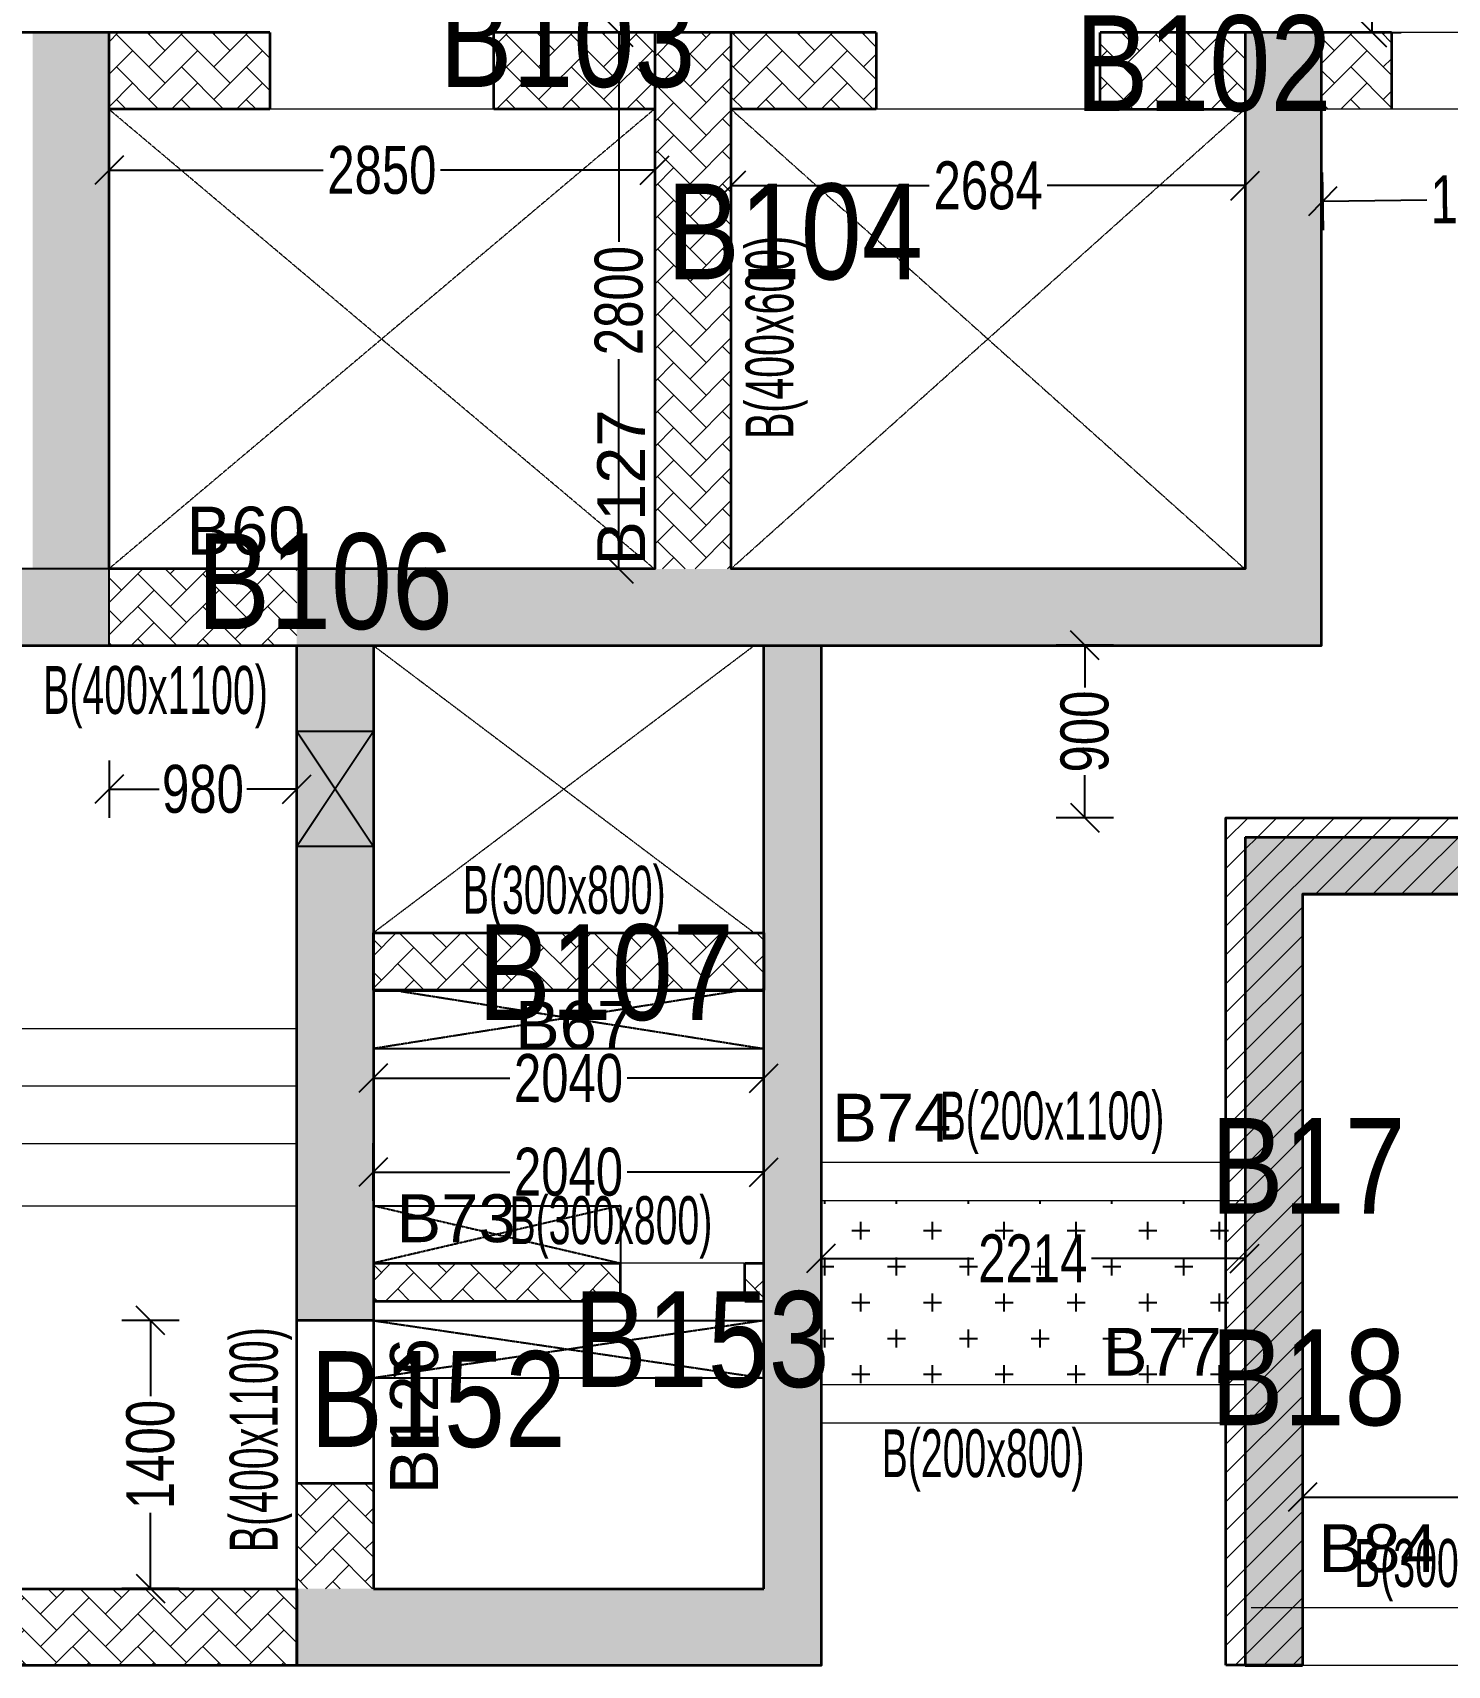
# Model space of a CAD drawing. Header units: millimetres. Extents: x 35 to 69480, y 49 to 28875.
# Drawn here: x 43582 to 50973, y 3347 to 11872 of the extents above; entities that cross this region are included whole.
import ezdxf
from ezdxf.enums import TextEntityAlignment as Align

# ---------------------------------------------------------------- set-up
doc = ezdxf.new("R2010")
doc.units = ezdxf.units.MM
doc.linetypes.add('HIDDEN', pattern=[0.375, 0.25, -0.125])
for name, color, linetype, lineweight in [('A-DETL-MISC', 35, 'Continuous', 15), ('A-HIDD-ABVE', 8, 'HIDDEN', 20), ('S-BEAM', 7, 'Continuous', 18), ('S-BEAM-IDEN', 2, 'Continuous', 9), ('S-COL HATCH', 9, 'Continuous', 0), ('S-COLS', 5, 'Continuous', 35)]:
    doc.layers.add(name, color=color, linetype=linetype, lineweight=lineweight)
for name, color, linetype in [('Abhinav working', 6, 'Continuous'), ('Beam Nos', 7, 'Continuous'), ('changes', 7, 'Continuous'), ('CUTOUT', 4, 'Continuous'), ('S-CUTOUT', 1, 'Continuous'), ('SUNK SLAB', 8, 'Continuous')]:
    doc.layers.add(name, color=color, linetype=linetype)
doc.styles.add('Dim.s & Anno.(Misc.)', font='ARIALN.TTF')
doc.styles.add('SC-BBS1', font='SansSerif')
doc.styles.add('SOBHA', font='swisscl.ttf')
doc.styles.add('Swis721 LtCn BT', font='swisscl.ttf', dxfattribs={"width": 0.9, "height": 233.355162})
doc.dimstyles.new('S-100', dxfattribs={"dimscale": 100, "dimtxt": 2.5, "dimasz": 1.5, "dimexe": 1.5, "dimexo": 1.5, "dimgap": 0.1, "dimtad": 0, "dimdec": 0, "dimrnd": 0.0005, "dimzin": 0, "dimdsep": 46, "dimtxsty": 'SOBHA', "dimblk": 'OBLIQUE', "dimcen": 0.09, "dimclrd": 8, "dimclre": 8, "dimclrt": 6, "dimadec": 0, "dimazin": 0, "dimtfac": 1, "dimtdec": 0, "dimtofl": 0, "dimtmove": 0, "dimatfit": 3, "dimfxl": 1.5, "dimfxlon": 1, "dimtolj": 1, "dimtzin": 0, "dimlwd": -1, "dimlwe": -1, "dimarcsym": 0})
pattern_1 = [(45, (-31802317.5, 20729084.55), (0, 169.7056275), [360, -120]), (135, (-31802232.65, 20729169.4), (1e-14, 169.7056275), [360, -120])]
pattern_2 = [(45, (-31618808, 20746156.34), (0, 169.7056275), [360, -120]), (135, (-31618723.15, 20746241.2), (1e-14, 169.7056275), [360, -120])]

# ---------------------------------------------------------------- blocks, each defined once
blk = doc.blocks.new('A$Cbe320e20')
at = {"layer": 'S-COL HATCH', "transparency": 33554687}
h = blk.add_hatch(color=256, dxfattribs=at)
h.dxf.hatch_style = 1
h.paths.add_polyline_path([(31574.4, 2800), (31174.4, 2800), (31174.4, 0), (31574.4, 0)])
at = {"layer": 'S-COL HATCH'}
h = blk.add_hatch(dxfattribs=at)
h.set_pattern_fill('AR-HBONE', color=256, scale=30)
h.set_pattern_definition(pattern_2)
h.paths.add_polyline_path([(31573.7, 2400), (31573.7, 2800), (32413.7, 2800), (32413.7, 2400)])
at = {"layer": 'S-COL HATCH', "transparency": 33554687}
h = blk.add_hatch(color=256, dxfattribs=at)
h.dxf.hatch_style = 1
h.paths.add_polyline_path([(32554.4, -400), (32554.4, 0), (37508.7, 0), (37508.7, 2800), (37908.7, 2800), (37908.7, -400)])
at = {"layer": 'S-COL HATCH'}
h = blk.add_hatch(dxfattribs=at)
h.set_pattern_fill('AR-HBONE', color=256, scale=30)
h.set_pattern_definition(pattern_2)
h.paths.add_polyline_path([(33583.7, 2800), (34424.4, 2800), (34424.4, 2400), (33583.7, 2400)])
h = blk.add_hatch(dxfattribs=at)
h.set_pattern_fill('AR-HBONE', color=256, scale=30)
h.set_pattern_definition(pattern_1)
h.paths.add_polyline_path([(34824.4, 0), (34424.4, 0), (34424.4, 2800), (34824.4, 2800)])
h = blk.add_hatch(dxfattribs=at)
h.set_pattern_fill('AR-HBONE', color=256, scale=30)
h.set_pattern_definition(pattern_2)
h.paths.add_polyline_path([(34824.4, 2800), (35581.2, 2800), (35581.2, 2400), (34824.4, 2400)])
h = blk.add_hatch(dxfattribs=at)
h.set_pattern_fill('AR-HBONE', color=256, scale=30)
h.set_pattern_definition(pattern_2)
h.paths.add_polyline_path([(36751.2, 2400), (36751.2, 2800), (37508.7, 2800), (37508.7, 2400)])
h = blk.add_hatch(dxfattribs=at)
h.set_pattern_fill('AR-HBONE', color=256, scale=30)
h.set_pattern_definition(pattern_2)
h.paths.add_polyline_path([(37908.7, 2400), (37908.7, 2800), (38273.7, 2800), (38273.7, 2400), (38184.7, 2400)])
at = {"layer": 'S-COL HATCH', "transparency": 33554687}
h = blk.add_hatch(color=256, dxfattribs=at)
h.dxf.hatch_style = 1
h.paths.add_polyline_path([(31574.4, 0), (29274.4, 0), (29274.4, -400), (31574.4, -400)])
at = {"layer": 'S-COL HATCH'}
h = blk.add_hatch(dxfattribs=at)
h.set_pattern_fill('AR-HBONE', color=256, scale=30)
h.set_pattern_definition(pattern_1)
h.paths.add_polyline_path([(31574.4, 0), (32554.4, 0), (32554.4, -400), (31574.4, -400)])
at = {"layer": 'S-COL HATCH', "transparency": 33554687}
h = blk.add_hatch(color=256, dxfattribs=at)
h.dxf.hatch_style = 1
h.paths.add_polyline_path([(32554.4, -400), (32954.4, -400), (32954.4, -400), (32954.4, -1900), (32954.4, -1900), (32954.4, -2200), (32954.4, -3925), (32554.4, -3925)])
h = blk.add_hatch(color=256, dxfattribs=at)
h.dxf.hatch_style = 1
h.paths.add_polyline_path([(34994.3, -400), (35294.3, -400), (35294.3, -5725.2), (34994.3, -5725.2), (32554.4, -5725.2), (32554.4, -5325.2), (34994.3, -5325.2), (34994.3, -3625.2), (34994.3, -3625.2), (34994.3, -3625.2)])
h = blk.add_hatch(dxfattribs=at)
h.set_pattern_fill('ANSI31', color=256, scale=850)
h.set_pattern_definition([(45, (-31682274.25, 21473233.52), (-75.1300955, 75.1300955), [])])
h.paths.add_polyline_path([(37408.7, -1299.2), (41158.7, -1299.2), (41158.7, -1699.2), (37808.7, -1699.2), (37808.7, -5724.4), (37408.7, -5724.4)])
h = blk.add_hatch(color=256, dxfattribs=at)
h.dxf.hatch_style = 1
h.paths.add_polyline_path([(37508.7, -1400), (41158.7, -1400), (41158.7, -1700), (37808.7, -1700), (37808.7, -5725.2), (37508.7, -5725.2)])
at = {"layer": 'S-COL HATCH'}
h = blk.add_hatch(dxfattribs=at)
h.set_pattern_fill('AR-HBONE', color=256, scale=30)
h.set_pattern_definition(pattern_1)
h.paths.add_polyline_path([(32954.4, -1900), (32954.4, -2200), (34994.3, -2200), (34994.3, -1900)])
h = blk.add_hatch(dxfattribs=at)
h.set_pattern_fill('AR-HBONE', color=256, scale=30)
h.set_pattern_definition(pattern_1)
h.paths.add_polyline_path([(34244.3, -3625.2), (34244.3, -3825.2), (32954.4, -3825.2), (32954.4, -3625.2)])
h = blk.add_hatch(dxfattribs=at)
h.set_pattern_fill('AR-HBONE', color=256, scale=30)
h.set_pattern_definition(pattern_1)
h.paths.add_polyline_path([(34894.3, -3625.2), (34994.3, -3625.2), (34994.3, -3825.2), (34894.3, -3825.2)])
h = blk.add_hatch(dxfattribs=at)
h.set_pattern_fill('AR-HBONE', color=256, scale=30)
h.set_pattern_definition(pattern_1)
h.paths.add_polyline_path([(32554.4, -4775.2), (32954.4, -4775.2), (32954.4, -5325.2), (32554.4, -5325.2)])
h = blk.add_hatch(dxfattribs=at)
h.set_pattern_fill('AR-HBONE', color=256, scale=30)
h.set_pattern_definition(pattern_1)
h.paths.add_polyline_path([(32554.4, -5325.2), (24954.4, -5325.2), (24954.4, -5725.2), (32554.4, -5725.2)])
at = {"layer": 'changes'}
blk.add_lwpolyline([(31574.4, 0), (29274.4, 0), (29274.4, -400), (31574.4, -400)], close=True, dxfattribs=at)
at = {"layer": 'S-COLS'}
for p, q in [((32413.7, 2800), (30333.7, 2800)), ((32413.7, 2800), (32413.7, 2400)), ((33583.7, 2400), (33583.7, 2800)), ((34424.4, 2800), (33583.7, 2800)), ((35581.2, 2800), (34824.4, 2800)), ((35581.2, 2800), (35581.2, 2400)), ((36751.2, 2400), (36751.2, 2800)), ((37508.7, 2800), (36751.2, 2800)), ((38273.7, 2800), (37908.7, 2800)), ((38273.7, 2800), (38273.7, 2400)), ((32413.7, 2400), (31574.4, 2400)), ((34424.4, 2400), (33583.7, 2400)), ((35581.2, 2400), (34824.4, 2400)), ((36751.2, 2400), (37508.7, 2400)), ((37508.7, -1400), (37508.7, -5725.2)), ((37508.7, -1400), (41158.7, -1400)), ((41158.7, -1700), (37808.7, -1700)), ((37808.7, -1700), (37808.7, -5725.2)), ((41158.7, -1700), (37808.7, -1700)), ((32954.4, -3925), (32554.4, -3925)), ((32954.4, -4775.2), (32554.4, -4775.2)), ((37808.7, -5724.4), (37408.7, -5724.4)), ((37808.7, -5724.4), (37408.7, -5724.4)), ((37508.7, -5725.2), (37808.7, -5725.2))]:
    blk.add_line(p, q, dxfattribs=at)
for points in [[(26754.4, -400), (37908.7, -400), (37908.7, 2800), (37508.7, 2800), (37508.7, 0), (34824.4, 0), (34824.4, 2800)], [(31574.4, 2800), (31174.4, 2800)], [(34424.4, 2800), (34424.4, 0), (31574.4, 0), (31574.4, 2800)], [(34824.4, 2800), (34424.4, 2800)], [(32954.4, -5725.2), (32554.4, -5725.2), (32554.4, -400)], [(32954.4, -400), (32954.4, -5325.2)], [(35294.3, -400), (35294.3, -5725.2), (34994.3, -5725.2)], [(34994.3, -5325.2), (34994.3, -400)], [(37408.7, -5724.4), (37408.7, -1299.2), (41158.7, -1299.2)], [(40812.5, -1699.2), (37808.7, -1699.2), (37808.7, -5724.4)], [(32954.4, -3625.2), (34244.3, -3625.2)], [(34244.3, -3625.2), (34244.3, -3825.2)], [(34894.3, -3825.2), (34894.3, -3625.2)], [(34894.3, -3625.2), (34994.3, -3625.2)], [(34244.3, -3825.2), (32954.4, -3825.2)], [(34994.3, -3825.2), (34894.3, -3825.2)], [(24954.4, -5325.2), (32554.4, -5325.2), (32554.4, -5725.2), (22254.4, -5725.2)], [(32954.4, -5325.2), (34994.3, -5325.2)], [(34994.3, -5725.2), (32954.4, -5725.2)]]:
    blk.add_lwpolyline(points, dxfattribs=at)
blk.add_lwpolyline([(32954.4, -1900), (34994.3, -1900), (34994.3, -2200), (32954.4, -2200)], close=True, dxfattribs=at)
at = {"layer": 'S-CUTOUT', "const_width": 10, "elevation": 0}
blk.add_lwpolyline([(32954.4, -848.8), (32954.4, -1448.8), (32554.4, -1448.8), (32554.4, -848.8)], close=True, dxfattribs=at)
for points in [[(32954.4, -848.8), (32554.4, -1448.8)], [(32954.4, -1448.8), (32554.4, -848.8)]]:
    blk.add_lwpolyline(points, dxfattribs=at)
blk = doc.blocks.new('A$C71ba3947')
at = {"layer": 'CUTOUT', "color": 8, "linetype": 'HIDDEN'}
for p, q in [((34854.2, -2205.1), (32955, -2505)), ((34854.2, -2205.1), (32955, -2505)), ((33095.7, -2205.1), (34995, -2505)), ((33095.7, -2205.1), (34995, -2505)), ((32955, -3325), (34244.8, -3625)), ((32955, -3325), (34244.8, -3625)), ((34245, -3325), (32955.2, -3625)), ((34245, -3325), (32955.2, -3625)), ((34995, -3925), (32955, -4225)), ((32955, -3925), (34995, -4225)), ((34995, -3925), (32955, -4225)), ((32955, -3925), (34995, -4225))]:
    blk.add_line(p, q, dxfattribs=at)
at = {"layer": 'CUTOUT'}
for points in [[(32955, -2505), (34995, -2505), (34995, -2205), (32955, -2205)], [(32955, -3325), (34244.8, -3325), (34244.8, -3625), (32955, -3625)], [(32955, -3925), (34995, -3925), (34995, -4225), (32955, -4225)]]:
    blk.add_lwpolyline(points, close=True, dxfattribs=at)
at = {"layer": 'S-BEAM'}
blk.add_line((34994.3, -3925.2), (32954.3, -3925.2), dxfattribs=at)
blk = doc.blocks.new('_OBLIQUE')
at = {"color": 0, "linetype": 'ByBlock'}
blk.add_line((-0.5, -0.5), (0.5, 0.5), dxfattribs=at)
blk = doc.blocks.new('*D238')
at = {"layer": 'Abhinav working', "color": 8, "transparency": 16777216}
for p, q in [((50319.9, 11141.3), (50323.7, 10841.3)), ((52015.6, 11162.5), (52019.3, 10862.5)), ((50321.8, 10991.3), (50865.8, 10998.1)), ((52017.4, 11012.5), (51473.4, 11005.7))]:
    blk.add_line(p, q, dxfattribs=at)
at = {"layer": 'Defpoints', "color": 0, "transparency": 16777216}
for p in [(50316.1, 11451.6), (52011.7, 11472.7), (52017.4, 11012.5)]:
    blk.add_point(p, dxfattribs=at)
at = {"layer": 'Abhinav working', "color": 8, "transparency": 16777216, "xscale": 150, "yscale": 150, "zscale": 150}
for p, rotation in [((52017.4, 11012.5), 0.7153729809436231), ((50321.8, 10991.3), 180.7153729809435)]:
    blk.add_blockref('_OBLIQUE', p, dxfattribs=dict(at, rotation=rotation))
at = {"layer": 'Abhinav working', "color": 6, "transparency": 16777216, "insert": (51169.6, 11001.9), "char_height": 250, "attachment_point": 5, "rotation": 0.71537, "style": 'SOBHA'}
blk.add_mtext('\\A1;1696', dxfattribs=at)
blk = doc.blocks.new('*D239')
at = {"layer": 'Abhinav working', "color": 8, "transparency": 16777216}
for p, q in [((50466.1, 13872.7), (50731, 13872.7)), ((50581, 13872.7), (50581, 13179.3)), ((50581, 11872.7), (50581, 12566.1)), ((50466.1, 11872.7), (50731, 11872.7))]:
    blk.add_line(p, q, dxfattribs=at)
at = {"layer": 'Defpoints', "color": 0, "transparency": 16777216}
for p in [(50316.1, 13872.7, 0), (50316.1, 11872.7), (50581, 11872.7)]:
    blk.add_point(p, dxfattribs=at)
at = {"layer": 'Abhinav working', "color": 8, "transparency": 16777216, "xscale": 150, "yscale": 150, "zscale": 150}
for p, rotation in [((50581, 13872.7), 90), ((50581, 11872.7), 270)]:
    blk.add_blockref('_OBLIQUE', p, dxfattribs=dict(at, rotation=rotation))
at = {"layer": 'Abhinav working', "color": 6, "transparency": 16777216, "insert": (50581, 12872.7), "char_height": 250, "attachment_point": 5, "rotation": 90, "style": 'SOBHA'}
blk.add_mtext('\\A1;2000', dxfattribs=at)
blk = doc.blocks.new('*D240')
at = {"layer": 'Abhinav working', "color": 8, "transparency": 16777216}
for p, q in [((47231.7, 11222.9), (47231.7, 10922.9)), ((49916.1, 11222.9), (49916.1, 10922.9)), ((47231.7, 11072.9), (48266.1, 11072.9)), ((49916.1, 11072.9), (48881.6, 11072.9))]:
    blk.add_line(p, q, dxfattribs=at)
at = {"layer": 'Defpoints', "color": 0, "transparency": 16777216}
for p in [(47231.7, 11472.7), (49916.1, 11472.7), (49916.1, 11072.9)]:
    blk.add_point(p, dxfattribs=at)
at = {"layer": 'Abhinav working', "color": 8, "transparency": 16777216, "xscale": 150, "yscale": 150, "zscale": 150, "rotation": 180}
blk.add_blockref('_OBLIQUE', (47231.7, 11072.9), dxfattribs=at)
at = {"layer": 'Abhinav working', "color": 8, "transparency": 16777216, "xscale": 150, "yscale": 150, "zscale": 150}
blk.add_blockref('_OBLIQUE', (49916.1, 11072.9), dxfattribs=at)
at = {"layer": 'Abhinav working', "color": 6, "transparency": 16777216, "insert": (48573.9, 11072.9), "char_height": 250, "attachment_point": 5, "style": 'SOBHA'}
blk.add_mtext('\\A1;2684', dxfattribs=at)
blk = doc.blocks.new('*D241')
at = {"layer": 'Abhinav working', "color": 8, "transparency": 16777216}
for p, q in [((43981.7, 11303.5), (43981.7, 11003.5)), ((46831.7, 11303.5), (46831.7, 11003.5)), ((43981.7, 11153.5), (45100.1, 11153.5)), ((46831.7, 11153.5), (45713.3, 11153.5))]:
    blk.add_line(p, q, dxfattribs=at)
at = {"layer": 'Defpoints', "color": 0, "transparency": 16777216}
for p in [(43981.7, 11472.7), (46831.7, 11472.7), (46831.7, 11153.5)]:
    blk.add_point(p, dxfattribs=at)
at = {"layer": 'Abhinav working', "color": 8, "transparency": 16777216, "xscale": 150, "yscale": 150, "zscale": 150, "rotation": 180}
blk.add_blockref('_OBLIQUE', (43981.7, 11153.5), dxfattribs=at)
at = {"layer": 'Abhinav working', "color": 8, "transparency": 16777216, "xscale": 150, "yscale": 150, "zscale": 150}
blk.add_blockref('_OBLIQUE', (46831.7, 11153.5), dxfattribs=at)
at = {"layer": 'Abhinav working', "color": 6, "transparency": 16777216, "insert": (45406.7, 11153.5), "char_height": 250, "attachment_point": 5, "style": 'SOBHA'}
blk.add_mtext('\\A1;2850', dxfattribs=at)
blk = doc.blocks.new('*D242')
at = {"layer": 'Abhinav working', "color": 8, "transparency": 16777216}
for p, q in [((46795.2, 11872.7), (46495.2, 11872.7)), ((46645.2, 11872.7), (46645.2, 10779.3)), ((46645.2, 9072.7), (46645.2, 10166.1)), ((46795.2, 9072.7), (46495.2, 9072.7))]:
    blk.add_line(p, q, dxfattribs=at)
at = {"layer": 'Defpoints', "color": 0, "transparency": 16777216}
for p in [(47231.7, 11872.7), (46645.2, 9072.7), (47231.7, 9072.7)]:
    blk.add_point(p, dxfattribs=at)
at = {"layer": 'Abhinav working', "color": 8, "transparency": 16777216, "xscale": 150, "yscale": 150, "zscale": 150}
for p, rotation in [((46645.2, 11872.7), 90), ((46645.2, 9072.7), 270)]:
    blk.add_blockref('_OBLIQUE', p, dxfattribs=dict(at, rotation=rotation))
at = {"layer": 'Abhinav working', "color": 6, "transparency": 16777216, "insert": (46645.2, 10472.7), "char_height": 250, "attachment_point": 5, "rotation": 90, "style": 'SOBHA'}
blk.add_mtext('\\A1;2800', dxfattribs=at)
blk = doc.blocks.new('*D244')
at = {"layer": 'Abhinav working', "color": 8, "transparency": 16777216}
for p, q in [((43981.7, 8071.7), (43981.7, 7771.7)), ((44961.7, 8071.7), (44961.7, 7771.7)), ((43981.7, 7921.7), (44242.8, 7921.7)), ((44961.7, 7921.7), (44700.6, 7921.7))]:
    blk.add_line(p, q, dxfattribs=at)
at = {"layer": 'Defpoints', "color": 0, "transparency": 16777216}
for p in [(43981.7, 8672.7), (44961.7, 8672.7), (43981.7, 7921.7)]:
    blk.add_point(p, dxfattribs=at)
at = {"layer": 'Abhinav working', "color": 8, "transparency": 16777216, "xscale": 150, "yscale": 150, "zscale": 150}
for p, rotation in [((43981.7, 7921.7), 179.9999997769735), ((44961.7, 7921.7), 359.9999997769736)]:
    blk.add_blockref('_OBLIQUE', p, dxfattribs=dict(at, rotation=rotation))
at = {"layer": 'Abhinav working', "color": 6, "transparency": 16777216, "insert": (44471.7, 7921.7), "char_height": 250, "attachment_point": 5, "rotation": 360, "style": 'SOBHA'}
blk.add_mtext('\\A1;980', dxfattribs=at)
blk = doc.blocks.new('*D245')
at = {"layer": 'Abhinav working', "color": 8, "transparency": 16777216}
for p, q in [((45361.7, 6561.9), (45361.7, 6261.9)), ((47401.7, 6561.9), (47401.7, 6261.9)), ((45361.7, 6411.9), (46075.1, 6411.9)), ((47401.7, 6411.9), (46688.3, 6411.9))]:
    blk.add_line(p, q, dxfattribs=at)
at = {"layer": 'Defpoints', "color": 0, "transparency": 16777216}
for p in [(45361.7, 6872.7), (47401.7, 6872.7), (47401.7, 6411.9)]:
    blk.add_point(p, dxfattribs=at)
at = {"layer": 'Abhinav working', "color": 8, "transparency": 16777216, "xscale": 150, "yscale": 150, "zscale": 150, "rotation": 180}
blk.add_blockref('_OBLIQUE', (45361.7, 6411.9), dxfattribs=at)
at = {"layer": 'Abhinav working', "color": 8, "transparency": 16777216, "xscale": 150, "yscale": 150, "zscale": 150}
blk.add_blockref('_OBLIQUE', (47401.7, 6411.9), dxfattribs=at)
at = {"layer": 'Abhinav working', "color": 6, "transparency": 16777216, "insert": (46381.7, 6411.9), "char_height": 250, "attachment_point": 5, "style": 'SOBHA'}
blk.add_mtext('\\A1;2040', dxfattribs=at)
blk = doc.blocks.new('*D324')
at = {"layer": 'Abhinav working', "color": 8, "transparency": 16777216}
for p, q in [((44347.9, 5147.7), (44047.9, 5147.7)), ((44197.9, 5147.7), (44197.9, 4751.5)), ((44197.9, 3747.5), (44197.9, 4143.8)), ((44347.9, 3747.5), (44047.9, 3747.5))]:
    blk.add_line(p, q, dxfattribs=at)
at = {"layer": 'Defpoints', "color": 0, "transparency": 16777216}
for p in [(44961.7, 5147.7), (44197.9, 3747.5), (44961.7, 3747.5)]:
    blk.add_point(p, dxfattribs=at)
at = {"layer": 'Abhinav working', "color": 8, "transparency": 16777216, "xscale": 150, "yscale": 150, "zscale": 150}
for p, rotation in [((44197.9, 5147.7), 90), ((44197.9, 3747.5), 270)]:
    blk.add_blockref('_OBLIQUE', p, dxfattribs=dict(at, rotation=rotation))
at = {"layer": 'Abhinav working', "color": 6, "transparency": 16777216, "insert": (44197.9, 4447.6), "char_height": 250, "attachment_point": 5, "rotation": 90, "style": 'SOBHA'}
blk.add_mtext('\\A1;1400', dxfattribs=at)
blk = doc.blocks.new('*D325')
at = {"layer": 'Abhinav working', "color": 8, "transparency": 16777216}
for p, q in [((45361.7, 5772.4), (45361.7, 6072.4)), ((47401.7, 5772.4), (47401.7, 6072.4)), ((45361.7, 5922.4), (46075.1, 5922.4)), ((47401.7, 5922.4), (46688.3, 5922.4))]:
    blk.add_line(p, q, dxfattribs=at)
at = {"layer": 'Defpoints', "color": 0, "transparency": 16777216}
for p in [(47401.7, 5922.4), (45361.7, 5447.5), (47401.7, 5447.5)]:
    blk.add_point(p, dxfattribs=at)
at = {"layer": 'Abhinav working', "color": 8, "transparency": 16777216, "xscale": 150, "yscale": 150, "zscale": 150, "rotation": 180}
blk.add_blockref('_OBLIQUE', (45361.7, 5922.4), dxfattribs=at)
at = {"layer": 'Abhinav working', "color": 8, "transparency": 16777216, "xscale": 150, "yscale": 150, "zscale": 150}
blk.add_blockref('_OBLIQUE', (47401.7, 5922.4), dxfattribs=at)
at = {"layer": 'Abhinav working', "color": 6, "transparency": 16777216, "insert": (46381.7, 5922.4), "char_height": 250, "attachment_point": 5, "style": 'SOBHA'}
blk.add_mtext('\\A1;2040', dxfattribs=at)
blk = doc.blocks.new('*D334')
at = {"layer": 'Abhinav working', "color": 8, "transparency": 16777216}
for p, q in [((49228.8, 8672.7), (48928.8, 8672.7)), ((49078.8, 8672.7), (49078.8, 8451.6)), ((49078.8, 7772.7), (49078.8, 7993.9)), ((49228.8, 7772.7), (48928.8, 7772.7))]:
    blk.add_line(p, q, dxfattribs=at)
at = {"layer": 'Defpoints', "color": 0, "transparency": 16777216}
for p in [(49816.1, 8672.7), (49078.8, 7772.7), (49816.1, 7772.7)]:
    blk.add_point(p, dxfattribs=at)
at = {"layer": 'Abhinav working', "color": 8, "transparency": 16777216, "xscale": 150, "yscale": 150, "zscale": 150}
for p, rotation in [((49078.8, 8672.7), 90), ((49078.8, 7772.7), 270)]:
    blk.add_blockref('_OBLIQUE', p, dxfattribs=dict(at, rotation=rotation))
at = {"layer": 'Abhinav working', "color": 6, "transparency": 16777216, "insert": (49078.8, 8222.7), "char_height": 250, "attachment_point": 5, "rotation": 90, "style": 'SOBHA'}
blk.add_mtext('\\A1;900', dxfattribs=at)
blk = doc.blocks.new('*D283')
at = {"layer": 'Abhinav working', "color": 8, "transparency": 16777216}
for p, q in [((47699.9, 5621.6), (47699.9, 5321.6)), ((49914.3, 5621.6), (49914.3, 5321.6)), ((47699.9, 5471.6), (48499.3, 5471.6)), ((49914.3, 5471.6), (49114.8, 5471.6))]:
    blk.add_line(p, q, dxfattribs=at)
at = {"layer": 'Defpoints', "color": 0, "transparency": 16777216}
for p in [(47699.9, 5772.7), (49914.3, 5772.7), (47699.9, 5471.6)]:
    blk.add_point(p, dxfattribs=at)
at = {"layer": 'Abhinav working', "color": 8, "transparency": 16777216, "xscale": 150, "yscale": 150, "zscale": 150}
for p, rotation in [((47699.9, 5471.6), 179.9999895605278), ((49914.3, 5471.6), 359.9999895605279)]:
    blk.add_blockref('_OBLIQUE', p, dxfattribs=dict(at, rotation=rotation))
at = {"layer": 'Abhinav working', "color": 6, "transparency": 16777216, "insert": (48807.1, 5471.6), "char_height": 250, "attachment_point": 5, "rotation": 359.99999, "style": 'SOBHA'}
blk.add_mtext('\\A1;2214', dxfattribs=at)
blk = doc.blocks.new('*D287')
at = {"layer": 'Abhinav working', "color": 8, "transparency": 16777216}
for p, q in [((50216.1, 4075.4), (50216.1, 4375.4)), ((53264.2, 4075.4), (53264.2, 4375.4)), ((50216.1, 4225.4), (51433.4, 4225.4)), ((53264.2, 4225.4), (52046.8, 4225.4))]:
    blk.add_line(p, q, dxfattribs=at)
at = {"layer": 'Defpoints', "color": 0, "transparency": 16777216}
for p in [(53264.2, 4225.4), (50216.1, 3347.5), (53264.2, 3347.5)]:
    blk.add_point(p, dxfattribs=at)
at = {"layer": 'Abhinav working', "color": 8, "transparency": 16777216, "xscale": 150, "yscale": 150, "zscale": 150, "rotation": 180}
blk.add_blockref('_OBLIQUE', (50216.1, 4225.4), dxfattribs=at)
at = {"layer": 'Abhinav working', "color": 8, "transparency": 16777216, "xscale": 150, "yscale": 150, "zscale": 150}
blk.add_blockref('_OBLIQUE', (53264.2, 4225.4), dxfattribs=at)
at = {"layer": 'Abhinav working', "color": 6, "transparency": 16777216, "insert": (51740.1, 4225.4), "char_height": 250, "attachment_point": 5, "style": 'SOBHA'}
blk.add_mtext('\\A1;3048', dxfattribs=at)

msp = doc.modelspace()

# ---------------------------------------------------------------- hatches: boundary and pattern name
at = {"layer": 'SUNK SLAB'}
h = msp.add_hatch(dxfattribs=at)
h.set_pattern_fill('CROSS', color=8, scale=750, style=0)
h.set_pattern_definition([(0, (-31349576.24, 21119803.65), (187.5, 187.5), [93.75, -281.25]), (90, (-31349529.36, 21119756.77), (-187.5, 187.5), [93.75, -281.25])])
h.paths.add_polyline_path([(47700.2, 4811.8), (47700.2, 5771.8), (49914.6, 5771.8), (49914.6, 4811.8)])

# ---------------------------------------------------------------- linework, layer by layer
at = {"layer": 'A-DETL-MISC', "elevation": 0}
for points in [[(42960.2, 6671.8), (44960.2, 6671.8)], [(42960.2, 6371.8), (44960.2, 6371.8)], [(42960.2, 6071.8), (44960.2, 6071.8)], [(42960.2, 5746.6), (44960.2, 5746.6)]]:
    msp.add_lwpolyline(points, dxfattribs=at)
at = {"layer": 'A-HIDD-ABVE', "linetype": 'HIDDEN'}
for p, q in [((46830.2, 11471.8), (43980.2, 9071.8)), ((46830.2, 9071.8), (43980.2, 11471.8)), ((49914.6, 11471.8), (47230.2, 9071.8)), ((49914.6, 9071.8), (47230.2, 11471.8)), ((45362, 8671.8), (47352, 7171.8)), ((45362, 7171.8), (47352, 8671.8))]:
    msp.add_line(p, q, dxfattribs=at)
at = {"layer": 'S-BEAM', "linetype": 'HIDDEN'}
for p, q in [((52000.2, 11871.8), (50316.4, 11871.8)), ((52000.2, 11471.8), (50314.6, 11471.8)), ((49914.6, 5971.8), (47700.2, 5971.8)), ((47300.2, 5446.6), (46650.2, 5446.6)), ((53264.5, 3646.6), (49948.9, 3646.6))]:
    msp.add_line(p, q, dxfattribs=at)
at = {"layer": 'S-BEAM'}
for p, q in [((46830.2, 11471.8), (43982, 11471.8)), ((49914.6, 11471.8), (47232, 11471.8)), ((49914.6, 5771.8), (47700.2, 5771.8)), ((47402, 5146.6), (45362, 5146.6)), ((49914.6, 4811.8), (47700.2, 4811.8)), ((49914.6, 4611.8), (47700.2, 4611.8)), ((53264.5, 3346.6), (49948.9, 3346.6))]:
    msp.add_line(p, q, dxfattribs=at)

# ---------------------------------------------------------------- block references
at = {"layer": 'Beam Nos'}
msp.add_blockref('A$C71ba3947', (12407.7, 9071.8), dxfattribs=at)
at = {"layer": 'S-COLS'}
msp.add_blockref('A$Cbe320e20', (12407.7, 9071.8), dxfattribs=at)

# ---------------------------------------------------------------- texts
at = {"layer": 'Abhinav working', "char_height": 500, "attachment_point": 1, "style": 'Dim.s & Anno.(Misc.)'}
for s, insert in [('B103', (45706.7, 12088.3, 0)), ('B102', (49029.5, 11962.1, 0)), ('B104', (46894.8, 11083.9, 0)), ('B106', (44440.4, 9257.6, 0)), ('B107', (45907.4, 7216, 0)), ('B17', (49735.7, 6204.7, 0)), ('B153', (46408.5, 5300.1, 0)), ('B18', (49735.7, 5100.3, 0)), ('B152', (45030.5, 4987.1, 0))]:
    msp.add_mtext_dynamic_manual_height_columns(s, width=21149.247, gutter_width=5423.5, heights=[0], dxfattribs=dict(at, insert=insert))
at = {"layer": 'Beam Nos', "style": 'SC-BBS1'}
for s, p in [('B127', (46857, 9496.7)), ('B126', (45774.6, 4648.2))]:
    msp.add_text(s, height=250, rotation=90, dxfattribs=at).set_placement(p, align=Align.BOTTOM_CENTER)
for s, p in [('B60', (44696.6, 9071.8)), ('B67', (46413.4, 6491.2)), ('B74', (48070.4, 6006.4)), ('B73', (45793.9, 5481.2)), ('B77', (49484.3, 4783.4)), ('B84', (50610.7, 3758.5, 0))]:
    msp.add_text(s, height=250, dxfattribs=at).set_placement(p, align=Align.BOTTOM_CENTER)
at = {"layer": 'S-BEAM-IDEN', "style": 'Swis721 LtCn BT', "width": 0.8}
for s, rotation, p in [('B(400x600)', 90, (47556.5, 9750.9, 0)), ('B(400x1100)', 360, (43637.4, 8314.7)), ('B(300x800)', 360, (45829.2, 7271.2)), ('B(400x1100)', 90, (44861.9, 3937.8)), ('B(300x1100) 250 U/S', 360, (50485.7, 3756.3))]:
    msp.add_text(s, height=250, rotation=rotation, dxfattribs=at).set_placement(p)
for s, p in [('B(200x1100)', (48320.5, 6092.3)), ('B(300x800)', (46073.2, 5546)), ('B(200x800)', (48017.5, 4329.3))]:
    msp.add_text(s, height=250, dxfattribs=at).set_placement(p)

# ---------------------------------------------------------------- dimensions: what is measured, and where the dimension line sits
at = {"layer": 'Abhinav working'}
for base, p1, p2, picture, middle in [((50581, 11872.7), (50316.1, 13872.7, 0), (50316.1, 11872.7, 0), '*D239', (50581, 12872.7)), ((49078.8, 7772.7, 0), (49816.1, 8672.7, 0), (49816.1, 7772.7, 0), '*D334', (49078.8, 8222.7, 0)), ((44197.9, 3747.5), (44961.7, 5147.7, 0), (44961.7, 3747.5, 0), '*D324', (44197.9, 4447.6))]:
    dim = msp.add_linear_dim(base=base, p1=p1, p2=p2, angle=90, dimstyle='S-100', dxfattribs=at)
    dim.commit()
    dim.dimension.update_dxf_attribs({"geometry": picture, "text_midpoint": middle})
for p1, p2, distance, picture, middle in [((47231.7, 11872.7, 0), (47231.7, 9072.7, 0), -586.5, '*D242', (46645.2, 10472.7)), ((43981.7, 11472.7, 0), (46831.7, 11472.7, 0), -319.3, '*D241', (45406.7, 11153.5)), ((47231.7, 11472.7, 0), (49916.1, 11472.7, 0), -399.9, '*D240', (48573.9, 11072.9)), ((50316.1, 11451.6, 0), (52011.7, 11472.7, 0), -460.3, '*D238', (51169.6, 11001.9)), ((44961.7, 8672.7, 0), (43981.7, 8672.7, 0), 751, '*D244', (44471.7, 7921.7)), ((45361.7, 5447.5, 0), (47401.7, 5447.5, 0), 474.9, '*D325', (46381.7, 5922.4))]:
    dim = msp.add_aligned_dim(p1=p1, p2=p2, distance=distance, dimstyle='S-100', dxfattribs=at)
    dim.commit()
    dim.dimension.update_dxf_attribs({"geometry": picture, "text_midpoint": middle})
dim = msp.add_linear_dim(base=(47401.7, 6411.9), p1=(45361.7, 6872.7, 0), p2=(47401.7, 6872.7, 0), dimstyle='S-100', dxfattribs=at)
dim.commit()
dim.dimension.update_dxf_attribs({"geometry": '*D245', "text_midpoint": (46381.7, 6411.9)})
at = {"layer": 'Abhinav working', "color": 3}
for p1, p2, distance, picture, middle in [((49914.3, 5772.7, 0), (47699.9, 5772.7, 0), 301.1, '*D283', (48807.1, 5471.6)), ((50216.1, 3347.5, 0), (53264.2, 3347.5, 0), 877.8, '*D287', (51740.1, 4225.4))]:
    dim = msp.add_aligned_dim(p1=p1, p2=p2, distance=distance, dimstyle='S-100', dxfattribs=at)
    dim.commit()
    dim.dimension.update_dxf_attribs({"geometry": picture, "text_midpoint": middle})

doc.saveas('drawing.dxf')
